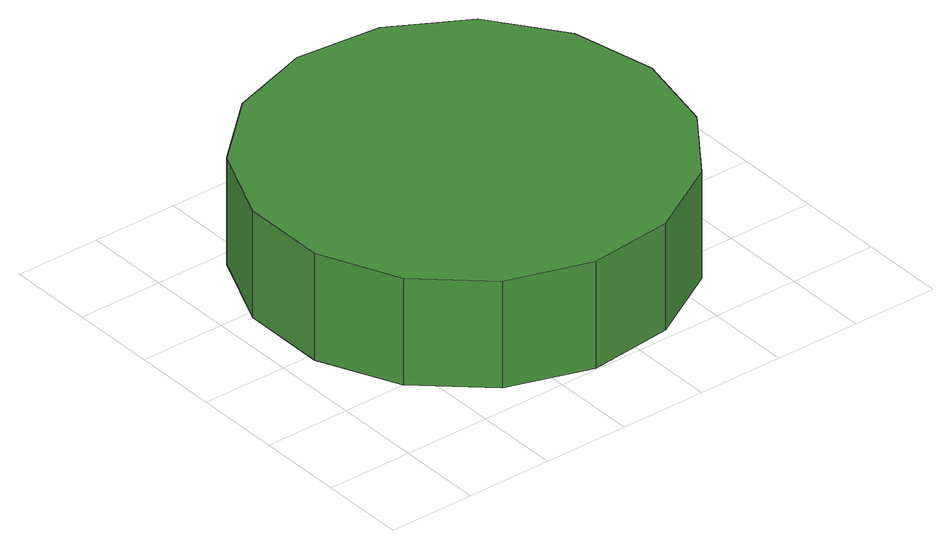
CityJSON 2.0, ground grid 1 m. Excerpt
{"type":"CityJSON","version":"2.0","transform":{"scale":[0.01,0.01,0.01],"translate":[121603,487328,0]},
"CityObjects":{
"tree1":{"type":"SolitaryVegetationObject","attributes":{"function":"something"},"geometry":[{"type":"MultiSurface","lod":"1","boundaries":[[[0,1,2,3,4,5,6,7,8,9,10,11,12,13,14]],[[15,16,17,18,19,20,21,22,23,24,25,26,27,28,29]],[[0,29,28,1]],[[1,28,27,2]],[[2,27,26,3]],[[3,26,25,4]],[[4,25,24,5]],[[5,24,23,6]],[[6,23,22,7]],[[7,22,21,8]],[[8,21,20,9]],[[9,20,19,10]],[[10,19,18,11]],[[11,18,17,12]],[[12,17,16,13]],[[13,16,15,14]],[[14,15,29,0]]]}]}
},
"vertices":[
[511,241,144],[490,339,144],[431,421,144],[344,471,144],[245,481,144],[149,450,144],[75,383,144],[34,291,144],[34,191,144],[75,100,144],[149,33,144],[245,2,144],[344,12,144],[431,62,144],[490,143,144],[490,143,15],[431,62,15],[344,12,15],[245,2,15],[149,33,15],[75,100,15],[34,191,15],[34,291,15],[75,383,15],[149,450,15],[245,481,15],[344,471,15],[431,421,15],[490,339,15],[511,241,15]
]}
